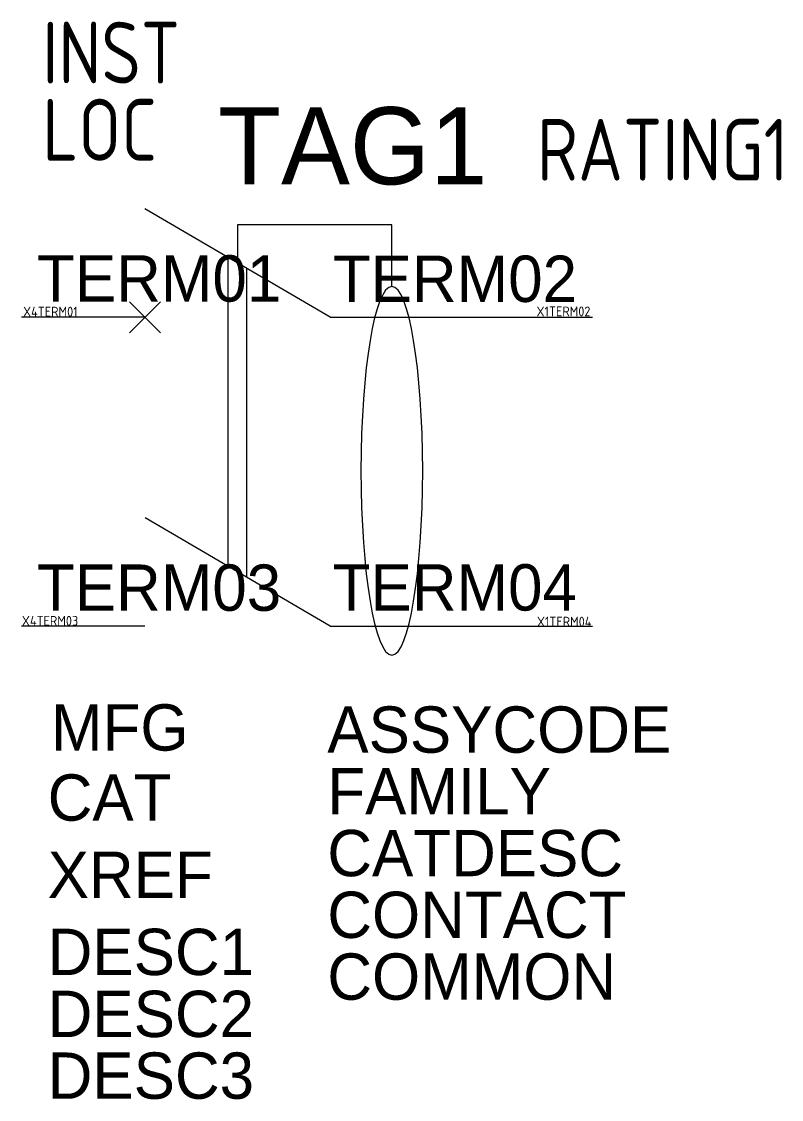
# Model space of a CAD drawing. Extents: x -5 to 19.6, y -32.8 to 2.1.
import ezdxf
from ezdxf.enums import TextEntityAlignment as Align

# ---------------------------------------------------------------- set-up
doc = ezdxf.new("R2010")
doc.units = 0
doc.header["$MEASUREMENT"] = 0
doc.styles.add('WD_IEC', font='isocp2.shx', dxfattribs={"width": 0.9, "height": 4})

msp = doc.modelspace()

# ---------------------------------------------------------------- linework, layer by layer
for p, q in [((5, -7.5), (-1, -3.991)), ((7, -4.5), (2, -4.5)), ((2, -4.5), (2, -5.745)), ((7, -6.5), (7, -4.5)), ((1.682, -5.559), (1.682, -15.556)), ((2.289, -5.915), (2.289, -15.912)), ((-1.5, -7), (-0.5, -8)), ((-1.5, -8), (-0.5, -7)), ((-1, -7.5), (-5, -7.5)), ((5, -7.5), (13.5, -7.5)), ((5, -17.5), (-0.992, -13.991)), ((-1, -17.5), (-5, -17.5)), ((5, -17.5), (13.5, -17.5))]:
    msp.add_line(p, q)
at = {"extrusion": (0, 0, -1)}
msp.add_ellipse((7, -12.471), major_axis=(0, 5.971), ratio=0.167468, dxfattribs=at)

# ---------------------------------------------------------------- texts
at = {"style": 'WD_IEC', "width": 0.9, "flags": 1}
for tag, p in [('INST', (-4.326, 0.073)), ('LOC', (-4.326, -2.427))]:
    msp.add_attdef(tag, p, '', height=2, dxfattribs=at)
for tag, p, s, height in [('TAG1', (1.369, -3.194), 'QF', 2.5), ('TERM01', (-4.497, -6.991), '1', 1.5), ('TERM03', (-4.5, -17.007), 'N', 1.5)]:
    msp.add_attdef(tag, p, s, height=height)
at = {"style": 'WD_IEC', "width": 0.9}
msp.add_attdef('RATING1', (11.7, -3.072), '', height=2, dxfattribs=at)
for tag, text, p in [('TERM02', '2', (13.002, -7.002)), ('TERM04', 'N', (12.998, -16.999))]:
    msp.add_attdef(tag, text=text, height=1.5).set_placement(p, align=Align.RIGHT)
at = {"style": 'WD_IEC', "flags": 1}
for tag, p in [('X4TERM01', (-4.949, -7.477)), ('X4TERM03', (-4.989, -17.492))]:
    msp.add_attdef(tag, p, '', height=0.32, dxfattribs=at)
for tag, p in [('X1TERM02', (13.435, -7.47)), ('X1TERM04', (13.469, -17.519))]:
    msp.add_attdef(tag, text='', height=0.32, dxfattribs=at).set_placement(p, align=Align.RIGHT)
at = {"flags": 1}
for tag, p, s in [('MFG', (-4.046, -21.536), ''), ('ASSYCODE', (4.909, -21.604), ''), ('CAT', (-4.153, -23.805), ''), ('FAMILY', (4.909, -23.604), 'UZO_ACKO'), ('CATDESC', (4.909, -25.604), ''), ('XREF', (-4.153, -26.305), ''), ('CONTACT', (4.909, -27.604), ''), ('DESC1', (-4.153, -28.805), ''), ('COMMON', (4.909, -29.604), ''), ('DESC2', (-4.153, -30.813), ''), ('DESC3', (-4.153, -32.813), '')]:
    msp.add_attdef(tag, p, s, height=1.5, dxfattribs=at)

doc.saveas('drawing.dxf')
